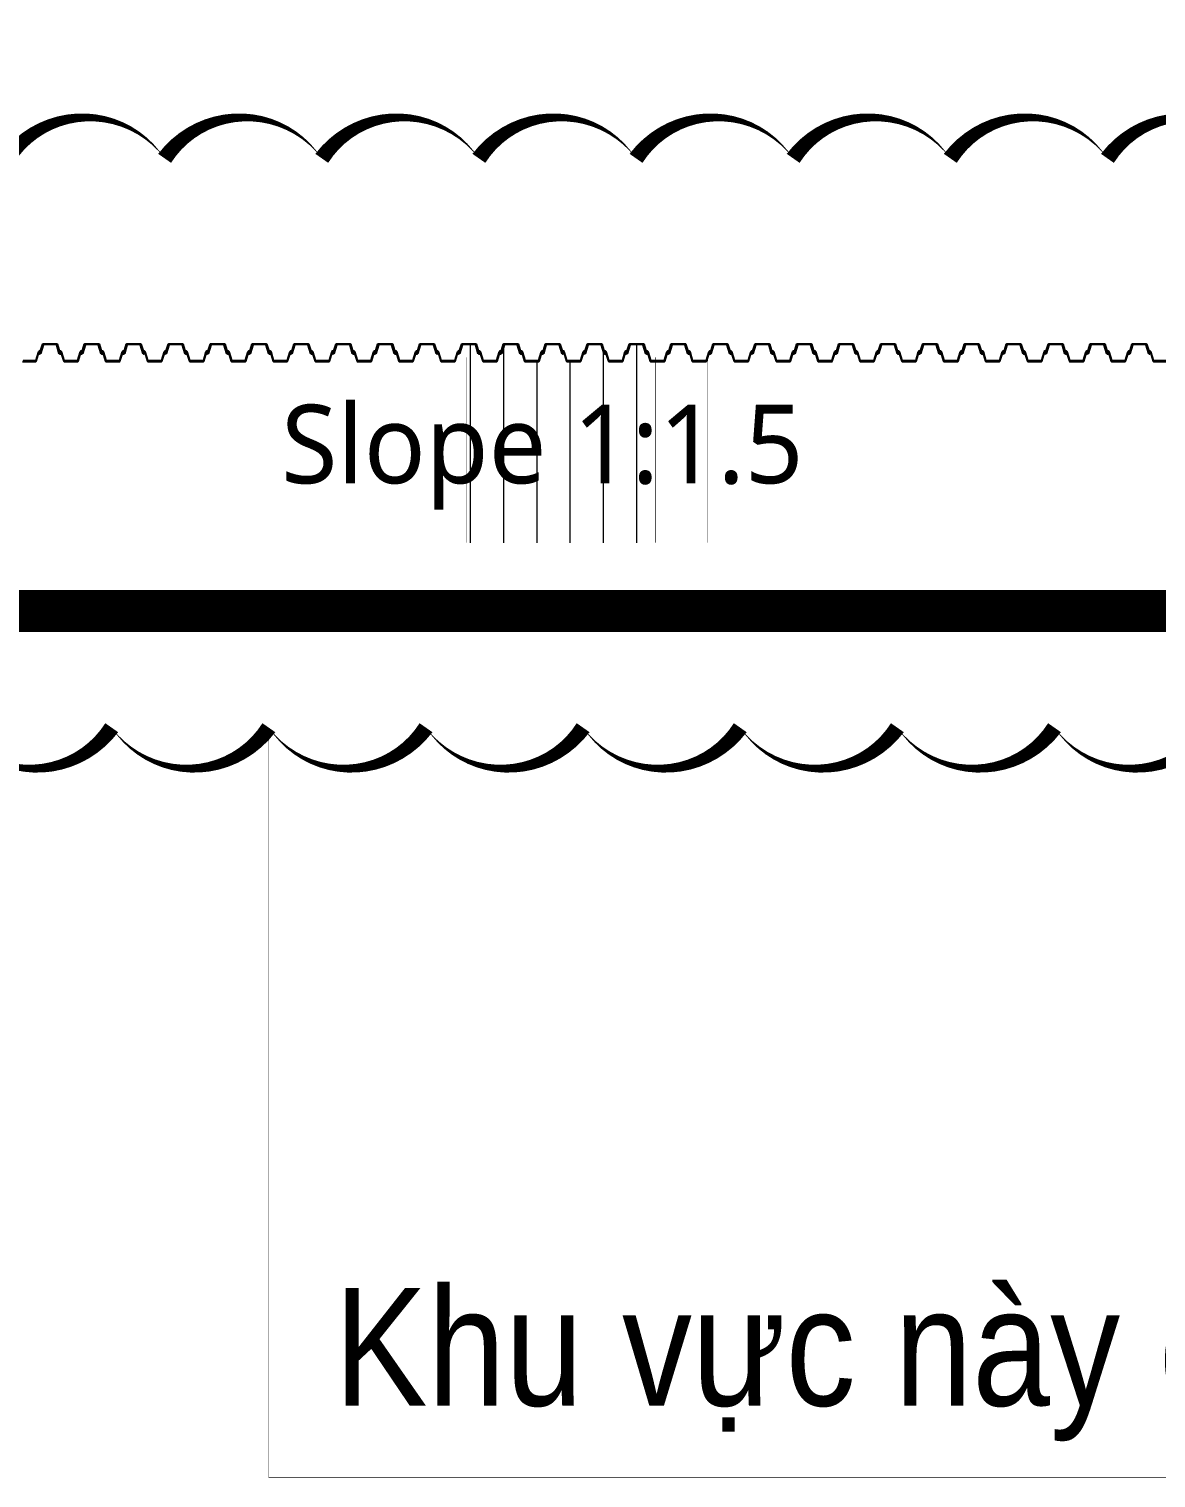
# Model space of a CAD drawing. Header units: millimetres. Extents: x -383953 to 676589, y -101685 to 196247.
# Drawn here: x 142700 to 164218, y -16955 to 10710 of the extents above; entities that cross this region are included whole.
import ezdxf
from ezdxf.enums import TextEntityAlignment as Align

# ---------------------------------------------------------------- set-up
doc = ezdxf.new("R2010")
doc.units = ezdxf.units.MM
doc.layers.add('$0$NDC_S_THIN LINE', color=7, linetype='Continuous', lineweight=20)
doc.layers.add('NDC_S_DIM', color=1, linetype='Continuous', lineweight=15)
doc.layers.add('C-TEXT', color=7, linetype='Continuous')
doc.layers.add('SHEET Pile', color=2, linetype='Continuous')
doc.styles.add('JY-T', font='malgun.ttf')
doc.styles.add('NDC_ARIAL', font='arial.ttf', dxfattribs={"width": 0.85})

msp = doc.modelspace()

# ---------------------------------------------------------------- hatches: boundary and pattern name
at = {"layer": '$0$NDC_S_THIN LINE', "ltscale": 100}
h = msp.add_hatch(dxfattribs=at)
h.set_pattern_fill('ANSI31', color=251, scale=200, angle=45)
h.paths.add_polyline_path([(154659.9, 4360.2), (154577.5, 4360.2, -0.2992329), (154562.6, 4369.9), (154503.8, 4521.2, -0.5059984), (154501, 4517.4), (154486.4, 4517.4, 2.498135), (154498.3, 4534), (154511, 4504.6), (154482, 4504.6), (154429, 4677.6, 0.2992329), (154414.1, 4687.4), (154185.9, 4687.4, 0.3602077), (154170, 4674.2), (154113.1, 4515.1, -0.8596369), (154084.1, 4519.4), (154038.4, 4373.2, -0.3573119), (154022.5, 4360.2), (153777.5, 4360.2, -0.2992329), (153762.6, 4369.9), (153703.8, 4521.2, -0.5059984), (153701, 4517.4), (153686.4, 4517.4, 2.498135), (153698.3, 4534), (153711, 4504.6), (153682, 4504.6), (153629, 4677.6, 0.2992329), (153614.1, 4687.4), (153385.9, 4687.4, 0.3602077), (153370, 4674.2), (153313.1, 4515.1, -0.8596369), (153284.1, 4519.4), (153238.4, 4373.2, -0.3573119), (153222.5, 4360.2), (152977.5, 4360.2, -0.2992329), (152962.6, 4369.9), (152903.8, 4521.2, -0.5059984), (152901, 4517.4), (152886.4, 4517.4, 2.498135), (152898.3, 4534), (152911, 4504.6), (152882, 4504.6), (152829, 4677.6, 0.2992329), (152814.1, 4687.4), (152585.9, 4687.4, 0.3602077), (152570, 4674.2), (152513.1, 4515.1, -0.8596369), (152484.1, 4519.4), (152438.4, 4373.2, -0.3573119), (152422.5, 4360.2), (152177.5, 4360.2, -0.2992329), (152162.6, 4369.9), (152103.8, 4521.2, -0.5059984), (152101, 4517.4), (152086.4, 4517.4, 2.498135), (152098.3, 4534), (152111, 4504.6), (152082, 4504.6), (152029, 4677.6, 0.2992329), (152014.1, 4687.4), (151785.9, 4687.4, 0.3602077), (151770, 4674.2), (151713.1, 4515.1, -0.8596369), (151684.1, 4519.4), (151638.4, 4373.2, -0.3573119), (151622.5, 4360.2), (151377.5, 4360.2, -0.2992329), (151362.6, 4369.9), (151303.8, 4521.2, -0.5059984), (151301, 4517.4), (151286.4, 4517.4, 2.498135), (151298.3, 4534), (151311, 4504.6), (151282, 4504.6), (151229, 4677.6, 0.2992329), (151214.1, 4687.4), (150985.9, 4687.4, 0.3602077), (150970, 4674.2), (150913.1, 4515.1, -0.8596369), (150884.1, 4519.4), (150838.4, 4373.2, -0.3573119), (150822.5, 4360.2), (150750, 4360.2), (150750, 900), (154659.9, 900)])

# ---------------------------------------------------------------- linework, layer by layer
at = {"layer": 'NDC_S_DIM', "color": 0, "ltscale": 100, "const_width": 800}
msp.add_lwpolyline([(153600, -400), (-400, -400), (-400, 44400)], dxfattribs=at)
at = {"layer": 'NDC_S_DIM', "color": 7}
for points in [[(166290, 8240, 0, 300, 0.5205671), (163290, 8240, 0, 300, 0.5205671), (160290, 8240, 0, 300, 0.5205671), (157290, 8240, 0, 300, 0.5205671), (154290, 8240, 0, 300, 0.5205671), (151290, 8240, 0, 300, 0.5205671), (148290, 8240, 0, 300, 0.5205671), (145290, 8240, 0, 300, 0.5205671), (142290, 8240, 0, 300, 0.5205671)], [(141280, -2630, 0, 300, 0.5205671), (144280, -2630, 0, 300, 0.5205671), (147280, -2630, 0, 300, 0.5205671), (150280, -2630, 0, 300, 0.5205671), (153280, -2630, 0, 300, 0.5205671), (156280, -2630, 0, 300, 0.5205671), (159280, -2630, 0, 300, 0.5205671), (162280, -2630, 0, 300, 0.5205671), (165280, -2630, 0, 300, 0.5205671)]]:
    msp.add_lwpolyline(points, format="xyseb", dxfattribs=at)
at = {"layer": 'NDC_S_DIM', "ltscale": 100}
for points, const_width in [([(151059.9, 4441.9), (151059.9, 900)], 10), ([(154659.9, 4441.9), (154659.9, 900)], 10), ([(155659.9, 4441.9), (155659.9, 900)], 10), ([(153600, -400), (199400, -400)], 800)]:
    msp.add_lwpolyline(points, dxfattribs=dict(at, const_width=const_width))
at = {"layer": 'NDC_S_DIM', "color": 7, "const_width": 10}
msp.add_lwpolyline([(147280, -2630), (147280, -16950), (268410, -16950)], dxfattribs=at)
at = {"layer": 'SHEET Pile'}
for points in [[(142577.5, 4360.2), (142822.5, 4360.2, 0.2992329), (142837.4, 4369.9), (142890.9, 4541.1, -0.2992329), (142893.6, 4542.9), (142901, 4542.9, -0.5393699), (142903.7, 4538.8), (142896.3, 4521.5, 0.5393699), (142899, 4517.4), (142906.4, 4517.4, 0.2992329), (142909.1, 4519.2), (142914.8, 4535.2, 0.5351003), (142901, 4555.7), (142893.6, 4555.7, 0.2992329), (142879.2, 4546.2)], [(142879, 4545.9), (142829, 4382.7, -0.2992329), (142814.1, 4372.9), (142585.9, 4372.9, -0.2992329)], [(143279, 4514.4), (143229, 4677.6, 0.2992329), (143214.1, 4687.4), (142985.9, 4687.4, 0.2992329), (142971, 4677.6), (142920.8, 4514.1, -0.2992329), (142906.4, 4504.6), (142899, 4504.6, -0.5351003), (142885.2, 4525.1), (142890.9, 4541.1, -0.2992329), (142893.6, 4542.9), (142901, 4542.9, -0.5393699), (142903.7, 4538.8), (142896.3, 4521.5, 0.5393699), (142899, 4517.4), (142906.4, 4517.4, 0.2992329), (142909.1, 4519.2), (142962.6, 4690.4, -0.2992329), (142977.5, 4700.2), (143222.5, 4700.2, -0.2992329), (143237.4, 4690.4), (143290.9, 4519.2, 0.2992329), (143293.6, 4517.4), (143301, 4517.4, 0.5393699), (143303.7, 4521.5), (143296.3, 4538.8, -0.5393699), (143299, 4542.9), (143306.4, 4542.9, -0.2992329), (143309.1, 4541.1), (143314.8, 4525.1, -0.5351003), (143301, 4504.6), (143293.6, 4504.6, -0.2992329), (143279.2, 4514.1)], [(143679, 4545.9), (143629, 4382.7, -0.2992329), (143614.1, 4372.9), (143385.9, 4372.9, -0.2992329), (143371, 4382.7), (143320.8, 4546.2, 0.2992329), (143306.4, 4555.7), (143299, 4555.7, 0.5351003), (143285.2, 4535.2), (143290.9, 4519.2, 0.2992329), (143293.6, 4517.4), (143301, 4517.4, 0.5393699), (143303.7, 4521.5), (143296.3, 4538.8, -0.5393699), (143299, 4542.9), (143306.4, 4542.9, -0.2992329), (143309.1, 4541.1), (143362.6, 4369.9, 0.2992329), (143377.5, 4360.2), (143622.5, 4360.2, 0.2992329), (143637.4, 4369.9), (143690.9, 4541.1, -0.2992329), (143693.6, 4542.9), (143701, 4542.9, -0.5393699), (143703.7, 4538.8), (143696.3, 4521.5, 0.5393699), (143699, 4517.4), (143706.4, 4517.4, 0.2992329), (143709.1, 4519.2), (143714.8, 4535.2, 0.5351003), (143701, 4555.7), (143693.6, 4555.7, 0.2992329), (143679.2, 4546.2)], [(144079, 4514.4), (144029, 4677.6, 0.2992329), (144014.1, 4687.4), (143785.9, 4687.4, 0.2992329), (143771, 4677.6), (143720.8, 4514.1, -0.2992329), (143706.4, 4504.6), (143699, 4504.6, -0.5351003), (143685.2, 4525.1), (143690.9, 4541.1, -0.2992329), (143693.6, 4542.9), (143701, 4542.9, -0.5393699), (143703.7, 4538.8), (143696.3, 4521.5, 0.5393699), (143699, 4517.4), (143706.4, 4517.4, 0.2992329), (143709.1, 4519.2), (143762.6, 4690.4, -0.2992329), (143777.5, 4700.2), (144022.5, 4700.2, -0.2992329), (144037.4, 4690.4), (144090.9, 4519.2, 0.2992329), (144093.6, 4517.4), (144101, 4517.4, 0.5393699), (144103.7, 4521.5), (144096.3, 4538.8, -0.5393699), (144099, 4542.9), (144106.4, 4542.9, -0.2992329), (144109.1, 4541.1), (144114.8, 4525.1, -0.5351003), (144101, 4504.6), (144093.6, 4504.6, -0.2992329), (144079.2, 4514.1)], [(144479, 4545.9), (144429, 4382.7, -0.2992329), (144414.1, 4372.9), (144185.9, 4372.9, -0.2992329), (144171, 4382.7), (144120.8, 4546.2, 0.2992329), (144106.4, 4555.7), (144099, 4555.7, 0.5351003), (144085.2, 4535.2), (144090.9, 4519.2, 0.2992329), (144093.6, 4517.4), (144101, 4517.4, 0.5393699), (144103.7, 4521.5), (144096.3, 4538.8, -0.5393699), (144099, 4542.9), (144106.4, 4542.9, -0.2992329), (144109.1, 4541.1), (144162.6, 4369.9, 0.2992329), (144177.5, 4360.2), (144422.5, 4360.2, 0.2992329), (144437.4, 4369.9), (144490.9, 4541.1, -0.2992329), (144493.6, 4542.9), (144501, 4542.9, -0.5393699), (144503.7, 4538.8), (144496.3, 4521.5, 0.5393699), (144499, 4517.4), (144506.4, 4517.4, 0.2992329), (144509.1, 4519.2), (144514.8, 4535.2, 0.5351003), (144501, 4555.7), (144493.6, 4555.7, 0.2992329), (144479.2, 4546.2)], [(144879, 4514.4), (144829, 4677.6, 0.2992329), (144814.1, 4687.4), (144585.9, 4687.4, 0.2992329), (144571, 4677.6), (144520.8, 4514.1, -0.2992329), (144506.4, 4504.6), (144499, 4504.6, -0.5351003), (144485.2, 4525.1), (144490.9, 4541.1, -0.2992329), (144493.6, 4542.9), (144501, 4542.9, -0.5393699), (144503.7, 4538.8), (144496.3, 4521.5, 0.5393699), (144499, 4517.4), (144506.4, 4517.4, 0.2992329), (144509.1, 4519.2), (144562.6, 4690.4, -0.2992329), (144577.5, 4700.2), (144822.5, 4700.2, -0.2992329), (144837.4, 4690.4), (144890.9, 4519.2, 0.2992329), (144893.6, 4517.4), (144901, 4517.4, 0.5393699), (144903.7, 4521.5), (144896.3, 4538.8, -0.5393699), (144899, 4542.9), (144906.4, 4542.9, -0.2992329), (144909.1, 4541.1), (144914.8, 4525.1, -0.5351003), (144901, 4504.6), (144893.6, 4504.6, -0.2992329), (144879.2, 4514.1)], [(145279, 4545.9), (145229, 4382.7, -0.2992329), (145214.1, 4372.9), (144985.9, 4372.9, -0.2992329), (144971, 4382.7), (144920.8, 4546.2, 0.2992329), (144906.4, 4555.7), (144899, 4555.7, 0.5351003), (144885.2, 4535.2), (144890.9, 4519.2, 0.2992329), (144893.6, 4517.4), (144901, 4517.4, 0.5393699), (144903.7, 4521.5), (144896.3, 4538.8, -0.5393699), (144899, 4542.9), (144906.4, 4542.9, -0.2992329), (144909.1, 4541.1), (144962.6, 4369.9, 0.2992329), (144977.5, 4360.2), (145222.5, 4360.2, 0.2992329), (145237.4, 4369.9), (145290.9, 4541.1, -0.2992329), (145293.6, 4542.9), (145301, 4542.9, -0.5393699), (145303.7, 4538.8), (145296.3, 4521.5, 0.5393699), (145299, 4517.4), (145306.4, 4517.4, 0.2992329), (145309.1, 4519.2), (145314.8, 4535.2, 0.5351003), (145301, 4555.7), (145293.6, 4555.7, 0.2992329), (145279.2, 4546.2)], [(145679, 4514.4), (145629, 4677.6, 0.2992329), (145614.1, 4687.4), (145385.9, 4687.4, 0.2992329), (145371, 4677.6), (145320.8, 4514.1, -0.2992329), (145306.4, 4504.6), (145299, 4504.6, -0.5351003), (145285.2, 4525.1), (145290.9, 4541.1, -0.2992329), (145293.6, 4542.9), (145301, 4542.9, -0.5393699), (145303.7, 4538.8), (145296.3, 4521.5, 0.5393699), (145299, 4517.4), (145306.4, 4517.4, 0.2992329), (145309.1, 4519.2), (145362.6, 4690.4, -0.2992329), (145377.5, 4700.2), (145622.5, 4700.2, -0.2992329), (145637.4, 4690.4), (145690.9, 4519.2, 0.2992329), (145693.6, 4517.4), (145701, 4517.4, 0.5393699), (145703.7, 4521.5), (145696.3, 4538.8, -0.5393699), (145699, 4542.9), (145706.4, 4542.9, -0.2992329), (145709.1, 4541.1), (145714.8, 4525.1, -0.5351003), (145701, 4504.6), (145693.6, 4504.6, -0.2992329), (145679.2, 4514.1)], [(146079, 4545.9), (146029, 4382.7, -0.2992329), (146014.1, 4372.9), (145785.9, 4372.9, -0.2992329), (145771, 4382.7), (145720.8, 4546.2, 0.2992329), (145706.4, 4555.7), (145699, 4555.7, 0.5351003), (145685.2, 4535.2), (145690.9, 4519.2, 0.2992329), (145693.6, 4517.4), (145701, 4517.4, 0.5393699), (145703.7, 4521.5), (145696.3, 4538.8, -0.5393699), (145699, 4542.9), (145706.4, 4542.9, -0.2992329), (145709.1, 4541.1), (145762.6, 4369.9, 0.2992329), (145777.5, 4360.2), (146022.5, 4360.2, 0.2992329), (146037.4, 4369.9), (146090.9, 4541.1, -0.2992329), (146093.6, 4542.9), (146101, 4542.9, -0.5393699), (146103.7, 4538.8), (146096.3, 4521.5, 0.5393699), (146099, 4517.4), (146106.4, 4517.4, 0.2992329), (146109.1, 4519.2), (146114.8, 4535.2, 0.5351003), (146101, 4555.7), (146093.6, 4555.7, 0.2992329), (146079.2, 4546.2)], [(146479, 4514.4), (146429, 4677.6, 0.2992329), (146414.1, 4687.4), (146185.9, 4687.4, 0.2992329), (146171, 4677.6), (146120.8, 4514.1, -0.2992329), (146106.4, 4504.6), (146099, 4504.6, -0.5351003), (146085.2, 4525.1), (146090.9, 4541.1, -0.2992329), (146093.6, 4542.9), (146101, 4542.9, -0.5393699), (146103.7, 4538.8), (146096.3, 4521.5, 0.5393699), (146099, 4517.4), (146106.4, 4517.4, 0.2992329), (146109.1, 4519.2), (146162.6, 4690.4, -0.2992329), (146177.5, 4700.2), (146422.5, 4700.2, -0.2992329), (146437.4, 4690.4), (146490.9, 4519.2, 0.2992329), (146493.6, 4517.4), (146501, 4517.4, 0.5393699), (146503.7, 4521.5), (146496.3, 4538.8, -0.5393699), (146499, 4542.9), (146506.4, 4542.9, -0.2992329), (146509.1, 4541.1), (146514.8, 4525.1, -0.5351003), (146501, 4504.6), (146493.6, 4504.6, -0.2992329), (146479.2, 4514.1)], [(146879, 4545.9), (146829, 4382.7, -0.2992329), (146814.1, 4372.9), (146585.9, 4372.9, -0.2992329), (146571, 4382.7), (146520.8, 4546.2, 0.2992329), (146506.4, 4555.7), (146499, 4555.7, 0.5351003), (146485.2, 4535.2), (146490.9, 4519.2, 0.2992329), (146493.6, 4517.4), (146501, 4517.4, 0.5393699), (146503.7, 4521.5), (146496.3, 4538.8, -0.5393699), (146499, 4542.9), (146506.4, 4542.9, -0.2992329), (146509.1, 4541.1), (146562.6, 4369.9, 0.2992329), (146577.5, 4360.2), (146822.5, 4360.2, 0.2992329), (146837.4, 4369.9), (146890.9, 4541.1, -0.2992329), (146893.6, 4542.9), (146901, 4542.9, -0.5393699), (146903.7, 4538.8), (146896.3, 4521.5, 0.5393699), (146899, 4517.4), (146906.4, 4517.4, 0.2992329), (146909.1, 4519.2), (146914.8, 4535.2, 0.5351003), (146901, 4555.7), (146893.6, 4555.7, 0.2992329), (146879.2, 4546.2)], [(147279, 4514.4), (147229, 4677.6, 0.2992329), (147214.1, 4687.4), (146985.9, 4687.4, 0.2992329), (146971, 4677.6), (146920.8, 4514.1, -0.2992329), (146906.4, 4504.6), (146899, 4504.6, -0.5351003), (146885.2, 4525.1), (146890.9, 4541.1, -0.2992329), (146893.6, 4542.9), (146901, 4542.9, -0.5393699), (146903.7, 4538.8), (146896.3, 4521.5, 0.5393699), (146899, 4517.4), (146906.4, 4517.4, 0.2992329), (146909.1, 4519.2), (146962.6, 4690.4, -0.2992329), (146977.5, 4700.2), (147222.5, 4700.2, -0.2992329), (147237.4, 4690.4), (147290.9, 4519.2, 0.2992329), (147293.6, 4517.4), (147301, 4517.4, 0.5393699), (147303.7, 4521.5), (147296.3, 4538.8, -0.5393699), (147299, 4542.9), (147306.4, 4542.9, -0.2992329), (147309.1, 4541.1), (147314.8, 4525.1, -0.5351003), (147301, 4504.6), (147293.6, 4504.6, -0.2992329), (147279.2, 4514.1)], [(147679, 4545.9), (147629, 4382.7, -0.2992329), (147614.1, 4372.9), (147385.9, 4372.9, -0.2992329), (147371, 4382.7), (147320.8, 4546.2, 0.2992329), (147306.4, 4555.7), (147299, 4555.7, 0.5351003), (147285.2, 4535.2), (147290.9, 4519.2, 0.2992329), (147293.6, 4517.4), (147301, 4517.4, 0.5393699), (147303.7, 4521.5), (147296.3, 4538.8, -0.5393699), (147299, 4542.9), (147306.4, 4542.9, -0.2992329), (147309.1, 4541.1), (147362.6, 4369.9, 0.2992329), (147377.5, 4360.2), (147622.5, 4360.2, 0.2992329), (147637.4, 4369.9), (147690.9, 4541.1, -0.2992329), (147693.6, 4542.9), (147701, 4542.9, -0.5393699), (147703.7, 4538.8), (147696.3, 4521.5, 0.5393699), (147699, 4517.4), (147706.4, 4517.4, 0.2992329), (147709.1, 4519.2), (147714.8, 4535.2, 0.5351003), (147701, 4555.7), (147693.6, 4555.7, 0.2992329), (147679.2, 4546.2)], [(148079, 4514.4), (148029, 4677.6, 0.2992329), (148014.1, 4687.4), (147785.9, 4687.4, 0.2992329), (147771, 4677.6), (147720.8, 4514.1, -0.2992329), (147706.4, 4504.6), (147699, 4504.6, -0.5351003), (147685.2, 4525.1), (147690.9, 4541.1, -0.2992329), (147693.6, 4542.9), (147701, 4542.9, -0.5393699), (147703.7, 4538.8), (147696.3, 4521.5, 0.5393699), (147699, 4517.4), (147706.4, 4517.4, 0.2992329), (147709.1, 4519.2), (147762.6, 4690.4, -0.2992329), (147777.5, 4700.2), (148022.5, 4700.2, -0.2992329), (148037.4, 4690.4), (148090.9, 4519.2, 0.2992329), (148093.6, 4517.4), (148101, 4517.4, 0.5393699), (148103.7, 4521.5), (148096.3, 4538.8, -0.5393699), (148099, 4542.9), (148106.4, 4542.9, -0.2992329), (148109.1, 4541.1), (148114.8, 4525.1, -0.5351003), (148101, 4504.6), (148093.6, 4504.6, -0.2992329), (148079.2, 4514.1)], [(148479, 4545.9), (148429, 4382.7, -0.2992329), (148414.1, 4372.9), (148185.9, 4372.9, -0.2992329), (148171, 4382.7), (148120.8, 4546.2, 0.2992329), (148106.4, 4555.7), (148099, 4555.7, 0.5351003), (148085.2, 4535.2), (148090.9, 4519.2, 0.2992329), (148093.6, 4517.4), (148101, 4517.4, 0.5393699), (148103.7, 4521.5), (148096.3, 4538.8, -0.5393699), (148099, 4542.9), (148106.4, 4542.9, -0.2992329), (148109.1, 4541.1), (148162.6, 4369.9, 0.2992329), (148177.5, 4360.2), (148422.5, 4360.2, 0.2992329), (148437.4, 4369.9), (148490.9, 4541.1, -0.2992329), (148493.6, 4542.9), (148501, 4542.9, -0.5393699), (148503.7, 4538.8), (148496.3, 4521.5, 0.5393699), (148499, 4517.4), (148506.4, 4517.4, 0.2992329), (148509.1, 4519.2), (148514.8, 4535.2, 0.5351003), (148501, 4555.7), (148493.6, 4555.7, 0.2992329), (148479.2, 4546.2)], [(148879, 4514.4), (148829, 4677.6, 0.2992329), (148814.1, 4687.4), (148585.9, 4687.4, 0.2992329), (148571, 4677.6), (148520.8, 4514.1, -0.2992329), (148506.4, 4504.6), (148499, 4504.6, -0.5351003), (148485.2, 4525.1), (148490.9, 4541.1, -0.2992329), (148493.6, 4542.9), (148501, 4542.9, -0.5393699), (148503.7, 4538.8), (148496.3, 4521.5, 0.5393699), (148499, 4517.4), (148506.4, 4517.4, 0.2992329), (148509.1, 4519.2), (148562.6, 4690.4, -0.2992329), (148577.5, 4700.2), (148822.5, 4700.2, -0.2992329), (148837.4, 4690.4), (148890.9, 4519.2, 0.2992329), (148893.6, 4517.4), (148901, 4517.4, 0.5393699), (148903.7, 4521.5), (148896.3, 4538.8, -0.5393699), (148899, 4542.9), (148906.4, 4542.9, -0.2992329), (148909.1, 4541.1), (148914.8, 4525.1, -0.5351003), (148901, 4504.6), (148893.6, 4504.6, -0.2992329), (148879.2, 4514.1)], [(149279, 4545.9), (149229, 4382.7, -0.2992329), (149214.1, 4372.9), (148985.9, 4372.9, -0.2992329), (148971, 4382.7), (148920.8, 4546.2, 0.2992329), (148906.4, 4555.7), (148899, 4555.7, 0.5351003), (148885.2, 4535.2), (148890.9, 4519.2, 0.2992329), (148893.6, 4517.4), (148901, 4517.4, 0.5393699), (148903.7, 4521.5), (148896.3, 4538.8, -0.5393699), (148899, 4542.9), (148906.4, 4542.9, -0.2992329), (148909.1, 4541.1), (148962.6, 4369.9, 0.2992329), (148977.5, 4360.2), (149222.5, 4360.2, 0.2992329), (149237.4, 4369.9), (149290.9, 4541.1, -0.2992329), (149293.6, 4542.9), (149301, 4542.9, -0.5393699), (149303.7, 4538.8), (149296.3, 4521.5, 0.5393699), (149299, 4517.4), (149306.4, 4517.4, 0.2992329), (149309.1, 4519.2), (149314.8, 4535.2, 0.5351003), (149301, 4555.7), (149293.6, 4555.7, 0.2992329), (149279.2, 4546.2)], [(149679, 4514.4), (149629, 4677.6, 0.2992329), (149614.1, 4687.4), (149385.9, 4687.4, 0.2992329), (149371, 4677.6), (149320.8, 4514.1, -0.2992329), (149306.4, 4504.6), (149299, 4504.6, -0.5351003), (149285.2, 4525.1), (149290.9, 4541.1, -0.2992329), (149293.6, 4542.9), (149301, 4542.9, -0.5393699), (149303.7, 4538.8), (149296.3, 4521.5, 0.5393699), (149299, 4517.4), (149306.4, 4517.4, 0.2992329), (149309.1, 4519.2), (149362.6, 4690.4, -0.2992329), (149377.5, 4700.2), (149622.5, 4700.2, -0.2992329), (149637.4, 4690.4), (149690.9, 4519.2, 0.2992329), (149693.6, 4517.4), (149701, 4517.4, 0.5393699), (149703.7, 4521.5), (149696.3, 4538.8, -0.5393699), (149699, 4542.9), (149706.4, 4542.9, -0.2992329), (149709.1, 4541.1), (149714.8, 4525.1, -0.5351003), (149701, 4504.6), (149693.6, 4504.6, -0.2992329), (149679.2, 4514.1)], [(150079, 4545.9), (150029, 4382.7, -0.2992329), (150014.1, 4372.9), (149785.9, 4372.9, -0.2992329), (149771, 4382.7), (149720.8, 4546.2, 0.2992329), (149706.4, 4555.7), (149699, 4555.7, 0.5351003), (149685.2, 4535.2), (149690.9, 4519.2, 0.2992329), (149693.6, 4517.4), (149701, 4517.4, 0.5393699), (149703.7, 4521.5), (149696.3, 4538.8, -0.5393699), (149699, 4542.9), (149706.4, 4542.9, -0.2992329), (149709.1, 4541.1), (149762.6, 4369.9, 0.2992329), (149777.5, 4360.2), (150022.5, 4360.2, 0.2992329), (150037.4, 4369.9), (150090.9, 4541.1, -0.2992329), (150093.6, 4542.9), (150101, 4542.9, -0.5393699), (150103.7, 4538.8), (150096.3, 4521.5, 0.5393699), (150099, 4517.4), (150106.4, 4517.4, 0.2992329), (150109.1, 4519.2), (150114.8, 4535.2, 0.5351003), (150101, 4555.7), (150093.6, 4555.7, 0.2992329), (150079.2, 4546.2)], [(150479, 4514.4), (150429, 4677.6, 0.2992329), (150414.1, 4687.4), (150185.9, 4687.4, 0.2992329), (150171, 4677.6), (150120.8, 4514.1, -0.2992329), (150106.4, 4504.6), (150099, 4504.6, -0.5351003), (150085.2, 4525.1), (150090.9, 4541.1, -0.2992329), (150093.6, 4542.9), (150101, 4542.9, -0.5393699), (150103.7, 4538.8), (150096.3, 4521.5, 0.5393699), (150099, 4517.4), (150106.4, 4517.4, 0.2992329), (150109.1, 4519.2), (150162.6, 4690.4, -0.2992329), (150177.5, 4700.2), (150422.5, 4700.2, -0.2992329), (150437.4, 4690.4), (150490.9, 4519.2, 0.2992329), (150493.6, 4517.4), (150501, 4517.4, 0.5393699), (150503.7, 4521.5), (150496.3, 4538.8, -0.5393699), (150499, 4542.9), (150506.4, 4542.9, -0.2992329), (150509.1, 4541.1), (150514.8, 4525.1, -0.5351003), (150501, 4504.6), (150493.6, 4504.6, -0.2992329), (150479.2, 4514.1)], [(150879, 4545.9), (150829, 4382.7, -0.2992329), (150814.1, 4372.9), (150585.9, 4372.9, -0.2992329), (150571, 4382.7), (150520.8, 4546.2, 0.2992329), (150506.4, 4555.7), (150499, 4555.7, 0.5351003), (150485.2, 4535.2), (150490.9, 4519.2, 0.2992329), (150493.6, 4517.4), (150501, 4517.4, 0.5393699), (150503.7, 4521.5), (150496.3, 4538.8, -0.5393699), (150499, 4542.9), (150506.4, 4542.9, -0.2992329), (150509.1, 4541.1), (150562.6, 4369.9, 0.2992329), (150577.5, 4360.2), (150822.5, 4360.2, 0.2992329), (150837.4, 4369.9), (150890.9, 4541.1, -0.2992329), (150893.6, 4542.9), (150901, 4542.9, -0.5393699), (150903.7, 4538.8), (150896.3, 4521.5, 0.5393699), (150899, 4517.4), (150906.4, 4517.4, 0.2992329), (150909.1, 4519.2), (150914.8, 4535.2, 0.5351003), (150901, 4555.7), (150893.6, 4555.7, 0.2992329), (150879.2, 4546.2)], [(151279, 4514.4), (151229, 4677.6, 0.2992329), (151214.1, 4687.4), (150985.9, 4687.4, 0.2992329), (150971, 4677.6), (150920.8, 4514.1, -0.2992329), (150906.4, 4504.6), (150899, 4504.6, -0.5351003), (150885.2, 4525.1), (150890.9, 4541.1, -0.2992329), (150893.6, 4542.9), (150901, 4542.9, -0.5393699), (150903.7, 4538.8), (150896.3, 4521.5, 0.5393699), (150899, 4517.4), (150906.4, 4517.4, 0.2992329), (150909.1, 4519.2), (150962.6, 4690.4, -0.2992329), (150977.5, 4700.2), (151222.5, 4700.2, -0.2992329), (151237.4, 4690.4), (151290.9, 4519.2, 0.2992329), (151293.6, 4517.4), (151301, 4517.4, 0.5393699), (151303.7, 4521.5), (151296.3, 4538.8, -0.5393699), (151299, 4542.9), (151306.4, 4542.9, -0.2992329), (151309.1, 4541.1), (151314.8, 4525.1, -0.5351003), (151301, 4504.6), (151293.6, 4504.6, -0.2992329), (151279.2, 4514.1)], [(151679, 4545.9), (151629, 4382.7, -0.2992329), (151614.1, 4372.9), (151385.9, 4372.9, -0.2992329), (151371, 4382.7), (151320.8, 4546.2, 0.2992329), (151306.4, 4555.7), (151299, 4555.7, 0.5351003), (151285.2, 4535.2), (151290.9, 4519.2, 0.2992329), (151293.6, 4517.4), (151301, 4517.4, 0.5393699), (151303.7, 4521.5), (151296.3, 4538.8, -0.5393699), (151299, 4542.9), (151306.4, 4542.9, -0.2992329), (151309.1, 4541.1), (151362.6, 4369.9, 0.2992329), (151377.5, 4360.2), (151622.5, 4360.2, 0.2992329), (151637.4, 4369.9), (151690.9, 4541.1, -0.2992329), (151693.6, 4542.9), (151701, 4542.9, -0.5393699), (151703.7, 4538.8), (151696.3, 4521.5, 0.5393699), (151699, 4517.4), (151706.4, 4517.4, 0.2992329), (151709.1, 4519.2), (151714.8, 4535.2, 0.5351003), (151701, 4555.7), (151693.6, 4555.7, 0.2992329), (151679.2, 4546.2)], [(152079, 4514.4), (152029, 4677.6, 0.2992329), (152014.1, 4687.4), (151785.9, 4687.4, 0.2992329), (151771, 4677.6), (151720.8, 4514.1, -0.2992329), (151706.4, 4504.6), (151699, 4504.6, -0.5351003), (151685.2, 4525.1), (151690.9, 4541.1, -0.2992329), (151693.6, 4542.9), (151701, 4542.9, -0.5393699), (151703.7, 4538.8), (151696.3, 4521.5, 0.5393699), (151699, 4517.4), (151706.4, 4517.4, 0.2992329), (151709.1, 4519.2), (151762.6, 4690.4, -0.2992329), (151777.5, 4700.2), (152022.5, 4700.2, -0.2992329), (152037.4, 4690.4), (152090.9, 4519.2, 0.2992329), (152093.6, 4517.4), (152101, 4517.4, 0.5393699), (152103.7, 4521.5), (152096.3, 4538.8, -0.5393699), (152099, 4542.9), (152106.4, 4542.9, -0.2992329), (152109.1, 4541.1), (152114.8, 4525.1, -0.5351003), (152101, 4504.6), (152093.6, 4504.6, -0.2992329), (152079.2, 4514.1)], [(152479, 4545.9), (152429, 4382.7, -0.2992329), (152414.1, 4372.9), (152185.9, 4372.9, -0.2992329), (152171, 4382.7), (152120.8, 4546.2, 0.2992329), (152106.4, 4555.7), (152099, 4555.7, 0.5351003), (152085.2, 4535.2), (152090.9, 4519.2, 0.2992329), (152093.6, 4517.4), (152101, 4517.4, 0.5393699), (152103.7, 4521.5), (152096.3, 4538.8, -0.5393699), (152099, 4542.9), (152106.4, 4542.9, -0.2992329), (152109.1, 4541.1), (152162.6, 4369.9, 0.2992329), (152177.5, 4360.2), (152422.5, 4360.2, 0.2992329), (152437.4, 4369.9), (152490.9, 4541.1, -0.2992329), (152493.6, 4542.9), (152501, 4542.9, -0.5393699), (152503.7, 4538.8), (152496.3, 4521.5, 0.5393699), (152499, 4517.4), (152506.4, 4517.4, 0.2992329), (152509.1, 4519.2), (152514.8, 4535.2, 0.5351003), (152501, 4555.7), (152493.6, 4555.7, 0.2992329), (152479.2, 4546.2)], [(152879, 4514.4), (152829, 4677.6, 0.2992329), (152814.1, 4687.4), (152585.9, 4687.4, 0.2992329), (152571, 4677.6), (152520.8, 4514.1, -0.2992329), (152506.4, 4504.6), (152499, 4504.6, -0.5351003), (152485.2, 4525.1), (152490.9, 4541.1, -0.2992329), (152493.6, 4542.9), (152501, 4542.9, -0.5393699), (152503.7, 4538.8), (152496.3, 4521.5, 0.5393699), (152499, 4517.4), (152506.4, 4517.4, 0.2992329), (152509.1, 4519.2), (152562.6, 4690.4, -0.2992329), (152577.5, 4700.2), (152822.5, 4700.2, -0.2992329), (152837.4, 4690.4), (152890.9, 4519.2, 0.2992329), (152893.6, 4517.4), (152901, 4517.4, 0.5393699), (152903.7, 4521.5), (152896.3, 4538.8, -0.5393699), (152899, 4542.9), (152906.4, 4542.9, -0.2992329), (152909.1, 4541.1), (152914.8, 4525.1, -0.5351003), (152901, 4504.6), (152893.6, 4504.6, -0.2992329), (152879.2, 4514.1)], [(153279, 4545.9), (153229, 4382.7, -0.2992329), (153214.1, 4372.9), (152985.9, 4372.9, -0.2992329), (152971, 4382.7), (152920.8, 4546.2, 0.2992329), (152906.4, 4555.7), (152899, 4555.7, 0.5351003), (152885.2, 4535.2), (152890.9, 4519.2, 0.2992329), (152893.6, 4517.4), (152901, 4517.4, 0.5393699), (152903.7, 4521.5), (152896.3, 4538.8, -0.5393699), (152899, 4542.9), (152906.4, 4542.9, -0.2992329), (152909.1, 4541.1), (152962.6, 4369.9, 0.2992329), (152977.5, 4360.2), (153222.5, 4360.2, 0.2992329), (153237.4, 4369.9), (153290.9, 4541.1, -0.2992329), (153293.6, 4542.9), (153301, 4542.9, -0.5393699), (153303.7, 4538.8), (153296.3, 4521.5, 0.5393699), (153299, 4517.4), (153306.4, 4517.4, 0.2992329), (153309.1, 4519.2), (153314.8, 4535.2, 0.5351003), (153301, 4555.7), (153293.6, 4555.7, 0.2992329), (153279.2, 4546.2)], [(153679, 4514.4), (153629, 4677.6, 0.2992329), (153614.1, 4687.4), (153385.9, 4687.4, 0.2992329), (153371, 4677.6), (153320.8, 4514.1, -0.2992329), (153306.4, 4504.6), (153299, 4504.6, -0.5351003), (153285.2, 4525.1), (153290.9, 4541.1, -0.2992329), (153293.6, 4542.9), (153301, 4542.9, -0.5393699), (153303.7, 4538.8), (153296.3, 4521.5, 0.5393699), (153299, 4517.4), (153306.4, 4517.4, 0.2992329), (153309.1, 4519.2), (153362.6, 4690.4, -0.2992329), (153377.5, 4700.2), (153622.5, 4700.2, -0.2992329), (153637.4, 4690.4), (153690.9, 4519.2, 0.2992329), (153693.6, 4517.4), (153701, 4517.4, 0.5393699), (153703.7, 4521.5), (153696.3, 4538.8, -0.5393699), (153699, 4542.9), (153706.4, 4542.9, -0.2992329), (153709.1, 4541.1), (153714.8, 4525.1, -0.5351003), (153701, 4504.6), (153693.6, 4504.6, -0.2992329), (153679.2, 4514.1)], [(154079, 4545.9), (154029, 4382.7, -0.2992329), (154014.1, 4372.9), (153785.9, 4372.9, -0.2992329), (153771, 4382.7), (153720.8, 4546.2, 0.2992329), (153706.4, 4555.7), (153699, 4555.7, 0.5351003), (153685.2, 4535.2), (153690.9, 4519.2, 0.2992329), (153693.6, 4517.4), (153701, 4517.4, 0.5393699), (153703.7, 4521.5), (153696.3, 4538.8, -0.5393699), (153699, 4542.9), (153706.4, 4542.9, -0.2992329), (153709.1, 4541.1), (153762.6, 4369.9, 0.2992329), (153777.5, 4360.2), (154022.5, 4360.2, 0.2992329), (154037.4, 4369.9), (154090.9, 4541.1, -0.2992329), (154093.6, 4542.9), (154101, 4542.9, -0.5393699), (154103.7, 4538.8), (154096.3, 4521.5, 0.5393699), (154099, 4517.4), (154106.4, 4517.4, 0.2992329), (154109.1, 4519.2), (154114.8, 4535.2, 0.5351003), (154101, 4555.7), (154093.6, 4555.7, 0.2992329), (154079.2, 4546.2)], [(154479, 4514.4), (154429, 4677.6, 0.2992329), (154414.1, 4687.4), (154185.9, 4687.4, 0.2992329), (154171, 4677.6), (154120.8, 4514.1, -0.2992329), (154106.4, 4504.6), (154099, 4504.6, -0.5351003), (154085.2, 4525.1), (154090.9, 4541.1, -0.2992329), (154093.6, 4542.9), (154101, 4542.9, -0.5393699), (154103.7, 4538.8), (154096.3, 4521.5, 0.5393699), (154099, 4517.4), (154106.4, 4517.4, 0.2992329), (154109.1, 4519.2), (154162.6, 4690.4, -0.2992329), (154177.5, 4700.2), (154422.5, 4700.2, -0.2992329), (154437.4, 4690.4), (154490.9, 4519.2, 0.2992329), (154493.6, 4517.4), (154501, 4517.4, 0.5393699), (154503.7, 4521.5), (154496.3, 4538.8, -0.5393699), (154499, 4542.9), (154506.4, 4542.9, -0.2992329), (154509.1, 4541.1), (154514.8, 4525.1, -0.5351003), (154501, 4504.6), (154493.6, 4504.6, -0.2992329), (154479.2, 4514.1)], [(154879, 4545.9), (154829, 4382.7, -0.2992329), (154814.1, 4372.9), (154585.9, 4372.9, -0.2992329), (154571, 4382.7), (154520.8, 4546.2, 0.2992329), (154506.4, 4555.7), (154499, 4555.7, 0.5351003), (154485.2, 4535.2), (154490.9, 4519.2, 0.2992329), (154493.6, 4517.4), (154501, 4517.4, 0.5393699), (154503.7, 4521.5), (154496.3, 4538.8, -0.5393699), (154499, 4542.9), (154506.4, 4542.9, -0.2992329), (154509.1, 4541.1), (154562.6, 4369.9, 0.2992329), (154577.5, 4360.2), (154822.5, 4360.2, 0.2992329), (154837.4, 4369.9), (154890.9, 4541.1, -0.2992329), (154893.6, 4542.9), (154901, 4542.9, -0.5393699), (154903.7, 4538.8), (154896.3, 4521.5, 0.5393699), (154899, 4517.4), (154906.4, 4517.4, 0.2992329), (154909.1, 4519.2), (154914.8, 4535.2, 0.5351003), (154901, 4555.7), (154893.6, 4555.7, 0.2992329), (154879.2, 4546.2)], [(155279, 4514.4), (155229, 4677.6, 0.2992329), (155214.1, 4687.4), (154985.9, 4687.4, 0.2992329), (154971, 4677.6), (154920.8, 4514.1, -0.2992329), (154906.4, 4504.6), (154899, 4504.6, -0.5351003), (154885.2, 4525.1), (154890.9, 4541.1, -0.2992329), (154893.6, 4542.9), (154901, 4542.9, -0.5393699), (154903.7, 4538.8), (154896.3, 4521.5, 0.5393699), (154899, 4517.4), (154906.4, 4517.4, 0.2992329), (154909.1, 4519.2), (154962.6, 4690.4, -0.2992329), (154977.5, 4700.2), (155222.5, 4700.2, -0.2992329), (155237.4, 4690.4), (155290.9, 4519.2, 0.2992329), (155293.6, 4517.4), (155301, 4517.4, 0.5393699), (155303.7, 4521.5), (155296.3, 4538.8, -0.5393699), (155299, 4542.9), (155306.4, 4542.9, -0.2992329), (155309.1, 4541.1), (155314.8, 4525.1, -0.5351003), (155301, 4504.6), (155293.6, 4504.6, -0.2992329), (155279.2, 4514.1)], [(155679, 4545.9), (155629, 4382.7, -0.2992329), (155614.1, 4372.9), (155385.9, 4372.9, -0.2992329), (155371, 4382.7), (155320.8, 4546.2, 0.2992329), (155306.4, 4555.7), (155299, 4555.7, 0.5351003), (155285.2, 4535.2), (155290.9, 4519.2, 0.2992329), (155293.6, 4517.4), (155301, 4517.4, 0.5393699), (155303.7, 4521.5), (155296.3, 4538.8, -0.5393699), (155299, 4542.9), (155306.4, 4542.9, -0.2992329), (155309.1, 4541.1), (155362.6, 4369.9, 0.2992329), (155377.5, 4360.2), (155622.5, 4360.2, 0.2992329), (155637.4, 4369.9), (155690.9, 4541.1, -0.2992329), (155693.6, 4542.9), (155701, 4542.9, -0.5393699), (155703.7, 4538.8), (155696.3, 4521.5, 0.5393699), (155699, 4517.4), (155706.4, 4517.4, 0.2992329), (155709.1, 4519.2), (155714.8, 4535.2, 0.5351003), (155701, 4555.7), (155693.6, 4555.7, 0.2992329), (155679.2, 4546.2)], [(156079, 4514.4), (156029, 4677.6, 0.2992329), (156014.1, 4687.4), (155785.9, 4687.4, 0.2992329), (155771, 4677.6), (155720.8, 4514.1, -0.2992329), (155706.4, 4504.6), (155699, 4504.6, -0.5351003), (155685.2, 4525.1), (155690.9, 4541.1, -0.2992329), (155693.6, 4542.9), (155701, 4542.9, -0.5393699), (155703.7, 4538.8), (155696.3, 4521.5, 0.5393699), (155699, 4517.4), (155706.4, 4517.4, 0.2992329), (155709.1, 4519.2), (155762.6, 4690.4, -0.2992329), (155777.5, 4700.2), (156022.5, 4700.2, -0.2992329), (156037.4, 4690.4), (156090.9, 4519.2, 0.2992329), (156093.6, 4517.4), (156101, 4517.4, 0.5393699), (156103.7, 4521.5), (156096.3, 4538.8, -0.5393699), (156099, 4542.9), (156106.4, 4542.9, -0.2992329), (156109.1, 4541.1), (156114.8, 4525.1, -0.5351003), (156101, 4504.6), (156093.6, 4504.6, -0.2992329), (156079.2, 4514.1)], [(156479, 4545.9), (156429, 4382.7, -0.2992329), (156414.1, 4372.9), (156185.9, 4372.9, -0.2992329), (156171, 4382.7), (156120.8, 4546.2, 0.2992329), (156106.4, 4555.7), (156099, 4555.7, 0.5351003), (156085.2, 4535.2), (156090.9, 4519.2, 0.2992329), (156093.6, 4517.4), (156101, 4517.4, 0.5393699), (156103.7, 4521.5), (156096.3, 4538.8, -0.5393699), (156099, 4542.9), (156106.4, 4542.9, -0.2992329), (156109.1, 4541.1), (156162.6, 4369.9, 0.2992329), (156177.5, 4360.2), (156422.5, 4360.2, 0.2992329), (156437.4, 4369.9), (156490.9, 4541.1, -0.2992329), (156493.6, 4542.9), (156501, 4542.9, -0.5393699), (156503.7, 4538.8), (156496.3, 4521.5, 0.5393699), (156499, 4517.4), (156506.4, 4517.4, 0.2992329), (156509.1, 4519.2), (156514.8, 4535.2, 0.5351003), (156501, 4555.7), (156493.6, 4555.7, 0.2992329), (156479.2, 4546.2)], [(156879, 4514.4), (156829, 4677.6, 0.2992329), (156814.1, 4687.4), (156585.9, 4687.4, 0.2992329), (156571, 4677.6), (156520.8, 4514.1, -0.2992329), (156506.4, 4504.6), (156499, 4504.6, -0.5351003), (156485.2, 4525.1), (156490.9, 4541.1, -0.2992329), (156493.6, 4542.9), (156501, 4542.9, -0.5393699), (156503.7, 4538.8), (156496.3, 4521.5, 0.5393699), (156499, 4517.4), (156506.4, 4517.4, 0.2992329), (156509.1, 4519.2), (156562.6, 4690.4, -0.2992329), (156577.5, 4700.2), (156822.5, 4700.2, -0.2992329), (156837.4, 4690.4), (156890.9, 4519.2, 0.2992329), (156893.6, 4517.4), (156901, 4517.4, 0.5393699), (156903.7, 4521.5), (156896.3, 4538.8, -0.5393699), (156899, 4542.9), (156906.4, 4542.9, -0.2992329), (156909.1, 4541.1), (156914.8, 4525.1, -0.5351003), (156901, 4504.6), (156893.6, 4504.6, -0.2992329), (156879.2, 4514.1)], [(157279, 4545.9), (157229, 4382.7, -0.2992329), (157214.1, 4372.9), (156985.9, 4372.9, -0.2992329), (156971, 4382.7), (156920.8, 4546.2, 0.2992329), (156906.4, 4555.7), (156899, 4555.7, 0.5351003), (156885.2, 4535.2), (156890.9, 4519.2, 0.2992329), (156893.6, 4517.4), (156901, 4517.4, 0.5393699), (156903.7, 4521.5), (156896.3, 4538.8, -0.5393699), (156899, 4542.9), (156906.4, 4542.9, -0.2992329), (156909.1, 4541.1), (156962.6, 4369.9, 0.2992329), (156977.5, 4360.2), (157222.5, 4360.2, 0.2992329), (157237.4, 4369.9), (157290.9, 4541.1, -0.2992329), (157293.6, 4542.9), (157301, 4542.9, -0.5393699), (157303.7, 4538.8), (157296.3, 4521.5, 0.5393699), (157299, 4517.4), (157306.4, 4517.4, 0.2992329), (157309.1, 4519.2), (157314.8, 4535.2, 0.5351003), (157301, 4555.7), (157293.6, 4555.7, 0.2992329), (157279.2, 4546.2)], [(157679, 4514.4), (157629, 4677.6, 0.2992329), (157614.1, 4687.4), (157385.9, 4687.4, 0.2992329), (157371, 4677.6), (157320.8, 4514.1, -0.2992329), (157306.4, 4504.6), (157299, 4504.6, -0.5351003), (157285.2, 4525.1), (157290.9, 4541.1, -0.2992329), (157293.6, 4542.9), (157301, 4542.9, -0.5393699), (157303.7, 4538.8), (157296.3, 4521.5, 0.5393699), (157299, 4517.4), (157306.4, 4517.4, 0.2992329), (157309.1, 4519.2), (157362.6, 4690.4, -0.2992329), (157377.5, 4700.2), (157622.5, 4700.2, -0.2992329), (157637.4, 4690.4), (157690.9, 4519.2, 0.2992329), (157693.6, 4517.4), (157701, 4517.4, 0.5393699), (157703.7, 4521.5), (157696.3, 4538.8, -0.5393699), (157699, 4542.9), (157706.4, 4542.9, -0.2992329), (157709.1, 4541.1), (157714.8, 4525.1, -0.5351003), (157701, 4504.6), (157693.6, 4504.6, -0.2992329), (157679.2, 4514.1)], [(158079, 4545.9), (158029, 4382.7, -0.2992329), (158014.1, 4372.9), (157785.9, 4372.9, -0.2992329), (157771, 4382.7), (157720.8, 4546.2, 0.2992329), (157706.4, 4555.7), (157699, 4555.7, 0.5351003), (157685.2, 4535.2), (157690.9, 4519.2, 0.2992329), (157693.6, 4517.4), (157701, 4517.4, 0.5393699), (157703.7, 4521.5), (157696.3, 4538.8, -0.5393699), (157699, 4542.9), (157706.4, 4542.9, -0.2992329), (157709.1, 4541.1), (157762.6, 4369.9, 0.2992329), (157777.5, 4360.2), (158022.5, 4360.2, 0.2992329), (158037.4, 4369.9), (158090.9, 4541.1, -0.2992329), (158093.6, 4542.9), (158101, 4542.9, -0.5393699), (158103.7, 4538.8), (158096.3, 4521.5, 0.5393699), (158099, 4517.4), (158106.4, 4517.4, 0.2992329), (158109.1, 4519.2), (158114.8, 4535.2, 0.5351003), (158101, 4555.7), (158093.6, 4555.7, 0.2992329), (158079.2, 4546.2)], [(158479, 4514.4), (158429, 4677.6, 0.2992329), (158414.1, 4687.4), (158185.9, 4687.4, 0.2992329), (158171, 4677.6), (158120.8, 4514.1, -0.2992329), (158106.4, 4504.6), (158099, 4504.6, -0.5351003), (158085.2, 4525.1), (158090.9, 4541.1, -0.2992329), (158093.6, 4542.9), (158101, 4542.9, -0.5393699), (158103.7, 4538.8), (158096.3, 4521.5, 0.5393699), (158099, 4517.4), (158106.4, 4517.4, 0.2992329), (158109.1, 4519.2), (158162.6, 4690.4, -0.2992329), (158177.5, 4700.2), (158422.5, 4700.2, -0.2992329), (158437.4, 4690.4), (158490.9, 4519.2, 0.2992329), (158493.6, 4517.4), (158501, 4517.4, 0.5393699), (158503.7, 4521.5), (158496.3, 4538.8, -0.5393699), (158499, 4542.9), (158506.4, 4542.9, -0.2992329), (158509.1, 4541.1), (158514.8, 4525.1, -0.5351003), (158501, 4504.6), (158493.6, 4504.6, -0.2992329), (158479.2, 4514.1)], [(158879, 4545.9), (158829, 4382.7, -0.2992329), (158814.1, 4372.9), (158585.9, 4372.9, -0.2992329), (158571, 4382.7), (158520.8, 4546.2, 0.2992329), (158506.4, 4555.7), (158499, 4555.7, 0.5351003), (158485.2, 4535.2), (158490.9, 4519.2, 0.2992329), (158493.6, 4517.4), (158501, 4517.4, 0.5393699), (158503.7, 4521.5), (158496.3, 4538.8, -0.5393699), (158499, 4542.9), (158506.4, 4542.9, -0.2992329), (158509.1, 4541.1), (158562.6, 4369.9, 0.2992329), (158577.5, 4360.2), (158822.5, 4360.2, 0.2992329), (158837.4, 4369.9), (158890.9, 4541.1, -0.2992329), (158893.6, 4542.9), (158901, 4542.9, -0.5393699), (158903.7, 4538.8), (158896.3, 4521.5, 0.5393699), (158899, 4517.4), (158906.4, 4517.4, 0.2992329), (158909.1, 4519.2), (158914.8, 4535.2, 0.5351003), (158901, 4555.7), (158893.6, 4555.7, 0.2992329), (158879.2, 4546.2)], [(159279, 4514.4), (159229, 4677.6, 0.2992329), (159214.1, 4687.4), (158985.9, 4687.4, 0.2992329), (158971, 4677.6), (158920.8, 4514.1, -0.2992329), (158906.4, 4504.6), (158899, 4504.6, -0.5351003), (158885.2, 4525.1), (158890.9, 4541.1, -0.2992329), (158893.6, 4542.9), (158901, 4542.9, -0.5393699), (158903.7, 4538.8), (158896.3, 4521.5, 0.5393699), (158899, 4517.4), (158906.4, 4517.4, 0.2992329), (158909.1, 4519.2), (158962.6, 4690.4, -0.2992329), (158977.5, 4700.2), (159222.5, 4700.2, -0.2992329), (159237.4, 4690.4), (159290.9, 4519.2, 0.2992329), (159293.6, 4517.4), (159301, 4517.4, 0.5393699), (159303.7, 4521.5), (159296.3, 4538.8, -0.5393699), (159299, 4542.9), (159306.4, 4542.9, -0.2992329), (159309.1, 4541.1), (159314.8, 4525.1, -0.5351003), (159301, 4504.6), (159293.6, 4504.6, -0.2992329), (159279.2, 4514.1)], [(159679, 4545.9), (159629, 4382.7, -0.2992329), (159614.1, 4372.9), (159385.9, 4372.9, -0.2992329), (159371, 4382.7), (159320.8, 4546.2, 0.2992329), (159306.4, 4555.7), (159299, 4555.7, 0.5351003), (159285.2, 4535.2), (159290.9, 4519.2, 0.2992329), (159293.6, 4517.4), (159301, 4517.4, 0.5393699), (159303.7, 4521.5), (159296.3, 4538.8, -0.5393699), (159299, 4542.9), (159306.4, 4542.9, -0.2992329), (159309.1, 4541.1), (159362.6, 4369.9, 0.2992329), (159377.5, 4360.2), (159622.5, 4360.2, 0.2992329), (159637.4, 4369.9), (159690.9, 4541.1, -0.2992329), (159693.6, 4542.9), (159701, 4542.9, -0.5393699), (159703.7, 4538.8), (159696.3, 4521.5, 0.5393699), (159699, 4517.4), (159706.4, 4517.4, 0.2992329), (159709.1, 4519.2), (159714.8, 4535.2, 0.5351003), (159701, 4555.7), (159693.6, 4555.7, 0.2992329), (159679.2, 4546.2)], [(160079, 4514.4), (160029, 4677.6, 0.2992329), (160014.1, 4687.4), (159785.9, 4687.4, 0.2992329), (159771, 4677.6), (159720.8, 4514.1, -0.2992329), (159706.4, 4504.6), (159699, 4504.6, -0.5351003), (159685.2, 4525.1), (159690.9, 4541.1, -0.2992329), (159693.6, 4542.9), (159701, 4542.9, -0.5393699), (159703.7, 4538.8), (159696.3, 4521.5, 0.5393699), (159699, 4517.4), (159706.4, 4517.4, 0.2992329), (159709.1, 4519.2), (159762.6, 4690.4, -0.2992329), (159777.5, 4700.2), (160022.5, 4700.2, -0.2992329), (160037.4, 4690.4), (160090.9, 4519.2, 0.2992329), (160093.6, 4517.4), (160101, 4517.4, 0.5393699), (160103.7, 4521.5), (160096.3, 4538.8, -0.5393699), (160099, 4542.9), (160106.4, 4542.9, -0.2992329), (160109.1, 4541.1), (160114.8, 4525.1, -0.5351003), (160101, 4504.6), (160093.6, 4504.6, -0.2992329), (160079.2, 4514.1)], [(160479, 4545.9), (160429, 4382.7, -0.2992329), (160414.1, 4372.9), (160185.9, 4372.9, -0.2992329), (160171, 4382.7), (160120.8, 4546.2, 0.2992329), (160106.4, 4555.7), (160099, 4555.7, 0.5351003), (160085.2, 4535.2), (160090.9, 4519.2, 0.2992329), (160093.6, 4517.4), (160101, 4517.4, 0.5393699), (160103.7, 4521.5), (160096.3, 4538.8, -0.5393699), (160099, 4542.9), (160106.4, 4542.9, -0.2992329), (160109.1, 4541.1), (160162.6, 4369.9, 0.2992329), (160177.5, 4360.2), (160422.5, 4360.2, 0.2992329), (160437.4, 4369.9), (160490.9, 4541.1, -0.2992329), (160493.6, 4542.9), (160501, 4542.9, -0.5393699), (160503.7, 4538.8), (160496.3, 4521.5, 0.5393699), (160499, 4517.4), (160506.4, 4517.4, 0.2992329), (160509.1, 4519.2), (160514.8, 4535.2, 0.5351003), (160501, 4555.7), (160493.6, 4555.7, 0.2992329), (160479.2, 4546.2)], [(160879, 4514.4), (160829, 4677.6, 0.2992329), (160814.1, 4687.4), (160585.9, 4687.4, 0.2992329), (160571, 4677.6), (160520.8, 4514.1, -0.2992329), (160506.4, 4504.6), (160499, 4504.6, -0.5351003), (160485.2, 4525.1), (160490.9, 4541.1, -0.2992329), (160493.6, 4542.9), (160501, 4542.9, -0.5393699), (160503.7, 4538.8), (160496.3, 4521.5, 0.5393699), (160499, 4517.4), (160506.4, 4517.4, 0.2992329), (160509.1, 4519.2), (160562.6, 4690.4, -0.2992329), (160577.5, 4700.2), (160822.5, 4700.2, -0.2992329), (160837.4, 4690.4), (160890.9, 4519.2, 0.2992329), (160893.6, 4517.4), (160901, 4517.4, 0.5393699), (160903.7, 4521.5), (160896.3, 4538.8, -0.5393699), (160899, 4542.9), (160906.4, 4542.9, -0.2992329), (160909.1, 4541.1), (160914.8, 4525.1, -0.5351003), (160901, 4504.6), (160893.6, 4504.6, -0.2992329), (160879.2, 4514.1)], [(161279, 4545.9), (161229, 4382.7, -0.2992329), (161214.1, 4372.9), (160985.9, 4372.9, -0.2992329), (160971, 4382.7), (160920.8, 4546.2, 0.2992329), (160906.4, 4555.7), (160899, 4555.7, 0.5351003), (160885.2, 4535.2), (160890.9, 4519.2, 0.2992329), (160893.6, 4517.4), (160901, 4517.4, 0.5393699), (160903.7, 4521.5), (160896.3, 4538.8, -0.5393699), (160899, 4542.9), (160906.4, 4542.9, -0.2992329), (160909.1, 4541.1), (160962.6, 4369.9, 0.2992329), (160977.5, 4360.2), (161222.5, 4360.2, 0.2992329), (161237.4, 4369.9), (161290.9, 4541.1, -0.2992329), (161293.6, 4542.9), (161301, 4542.9, -0.5393699), (161303.7, 4538.8), (161296.3, 4521.5, 0.5393699), (161299, 4517.4), (161306.4, 4517.4, 0.2992329), (161309.1, 4519.2), (161314.8, 4535.2, 0.5351003), (161301, 4555.7), (161293.6, 4555.7, 0.2992329), (161279.2, 4546.2)], [(161679, 4514.4), (161629, 4677.6, 0.2992329), (161614.1, 4687.4), (161385.9, 4687.4, 0.2992329), (161371, 4677.6), (161320.8, 4514.1, -0.2992329), (161306.4, 4504.6), (161299, 4504.6, -0.5351003), (161285.2, 4525.1), (161290.9, 4541.1, -0.2992329), (161293.6, 4542.9), (161301, 4542.9, -0.5393699), (161303.7, 4538.8), (161296.3, 4521.5, 0.5393699), (161299, 4517.4), (161306.4, 4517.4, 0.2992329), (161309.1, 4519.2), (161362.6, 4690.4, -0.2992329), (161377.5, 4700.2), (161622.5, 4700.2, -0.2992329), (161637.4, 4690.4), (161690.9, 4519.2, 0.2992329), (161693.6, 4517.4), (161701, 4517.4, 0.5393699), (161703.7, 4521.5), (161696.3, 4538.8, -0.5393699), (161699, 4542.9), (161706.4, 4542.9, -0.2992329), (161709.1, 4541.1), (161714.8, 4525.1, -0.5351003), (161701, 4504.6), (161693.6, 4504.6, -0.2992329), (161679.2, 4514.1)], [(162079, 4545.9), (162029, 4382.7, -0.2992329), (162014.1, 4372.9), (161785.9, 4372.9, -0.2992329), (161771, 4382.7), (161720.8, 4546.2, 0.2992329), (161706.4, 4555.7), (161699, 4555.7, 0.5351003), (161685.2, 4535.2), (161690.9, 4519.2, 0.2992329), (161693.6, 4517.4), (161701, 4517.4, 0.5393699), (161703.7, 4521.5), (161696.3, 4538.8, -0.5393699), (161699, 4542.9), (161706.4, 4542.9, -0.2992329), (161709.1, 4541.1), (161762.6, 4369.9, 0.2992329), (161777.5, 4360.2), (162022.5, 4360.2, 0.2992329), (162037.4, 4369.9), (162090.9, 4541.1, -0.2992329), (162093.6, 4542.9), (162101, 4542.9, -0.5393699), (162103.7, 4538.8), (162096.3, 4521.5, 0.5393699), (162099, 4517.4), (162106.4, 4517.4, 0.2992329), (162109.1, 4519.2), (162114.8, 4535.2, 0.5351003), (162101, 4555.7), (162093.6, 4555.7, 0.2992329), (162079.2, 4546.2)], [(162479, 4514.4), (162429, 4677.6, 0.2992329), (162414.1, 4687.4), (162185.9, 4687.4, 0.2992329), (162171, 4677.6), (162120.8, 4514.1, -0.2992329), (162106.4, 4504.6), (162099, 4504.6, -0.5351003), (162085.2, 4525.1), (162090.9, 4541.1, -0.2992329), (162093.6, 4542.9), (162101, 4542.9, -0.5393699), (162103.7, 4538.8), (162096.3, 4521.5, 0.5393699), (162099, 4517.4), (162106.4, 4517.4, 0.2992329), (162109.1, 4519.2), (162162.6, 4690.4, -0.2992329), (162177.5, 4700.2), (162422.5, 4700.2, -0.2992329), (162437.4, 4690.4), (162490.9, 4519.2, 0.2992329), (162493.6, 4517.4), (162501, 4517.4, 0.5393699), (162503.7, 4521.5), (162496.3, 4538.8, -0.5393699), (162499, 4542.9), (162506.4, 4542.9, -0.2992329), (162509.1, 4541.1), (162514.8, 4525.1, -0.5351003), (162501, 4504.6), (162493.6, 4504.6, -0.2992329), (162479.2, 4514.1)], [(162879, 4545.9), (162829, 4382.7, -0.2992329), (162814.1, 4372.9), (162585.9, 4372.9, -0.2992329), (162571, 4382.7), (162520.8, 4546.2, 0.2992329), (162506.4, 4555.7), (162499, 4555.7, 0.5351003), (162485.2, 4535.2), (162490.9, 4519.2, 0.2992329), (162493.6, 4517.4), (162501, 4517.4, 0.5393699), (162503.7, 4521.5), (162496.3, 4538.8, -0.5393699), (162499, 4542.9), (162506.4, 4542.9, -0.2992329), (162509.1, 4541.1), (162562.6, 4369.9, 0.2992329), (162577.5, 4360.2), (162822.5, 4360.2, 0.2992329), (162837.4, 4369.9), (162890.9, 4541.1, -0.2992329), (162893.6, 4542.9), (162901, 4542.9, -0.5393699), (162903.7, 4538.8), (162896.3, 4521.5, 0.5393699), (162899, 4517.4), (162906.4, 4517.4, 0.2992329), (162909.1, 4519.2), (162914.8, 4535.2, 0.5351003), (162901, 4555.7), (162893.6, 4555.7, 0.2992329), (162879.2, 4546.2)], [(163279, 4514.4), (163229, 4677.6, 0.2992329), (163214.1, 4687.4), (162985.9, 4687.4, 0.2992329), (162971, 4677.6), (162920.8, 4514.1, -0.2992329), (162906.4, 4504.6), (162899, 4504.6, -0.5351003), (162885.2, 4525.1), (162890.9, 4541.1, -0.2992329), (162893.6, 4542.9), (162901, 4542.9, -0.5393699), (162903.7, 4538.8), (162896.3, 4521.5, 0.5393699), (162899, 4517.4), (162906.4, 4517.4, 0.2992329), (162909.1, 4519.2), (162962.6, 4690.4, -0.2992329), (162977.5, 4700.2), (163222.5, 4700.2, -0.2992329), (163237.4, 4690.4), (163290.9, 4519.2, 0.2992329), (163293.6, 4517.4), (163301, 4517.4, 0.5393699), (163303.7, 4521.5), (163296.3, 4538.8, -0.5393699), (163299, 4542.9), (163306.4, 4542.9, -0.2992329), (163309.1, 4541.1), (163314.8, 4525.1, -0.5351003), (163301, 4504.6), (163293.6, 4504.6, -0.2992329), (163279.2, 4514.1)], [(163679, 4545.9), (163629, 4382.7, -0.2992329), (163614.1, 4372.9), (163385.9, 4372.9, -0.2992329), (163371, 4382.7), (163320.8, 4546.2, 0.2992329), (163306.4, 4555.7), (163299, 4555.7, 0.5351003), (163285.2, 4535.2), (163290.9, 4519.2, 0.2992329), (163293.6, 4517.4), (163301, 4517.4, 0.5393699), (163303.7, 4521.5), (163296.3, 4538.8, -0.5393699), (163299, 4542.9), (163306.4, 4542.9, -0.2992329), (163309.1, 4541.1), (163362.6, 4369.9, 0.2992329), (163377.5, 4360.2), (163622.5, 4360.2, 0.2992329), (163637.4, 4369.9), (163690.9, 4541.1, -0.2992329), (163693.6, 4542.9), (163701, 4542.9, -0.5393699), (163703.7, 4538.8), (163696.3, 4521.5, 0.5393699), (163699, 4517.4), (163706.4, 4517.4, 0.2992329), (163709.1, 4519.2), (163714.8, 4535.2, 0.5351003), (163701, 4555.7), (163693.6, 4555.7, 0.2992329), (163679.2, 4546.2)], [(164079, 4514.4), (164029, 4677.6, 0.2992329), (164014.1, 4687.4), (163785.9, 4687.4, 0.2992329), (163771, 4677.6), (163720.8, 4514.1, -0.2992329), (163706.4, 4504.6), (163699, 4504.6, -0.5351003), (163685.2, 4525.1), (163690.9, 4541.1, -0.2992329), (163693.6, 4542.9), (163701, 4542.9, -0.5393699), (163703.7, 4538.8), (163696.3, 4521.5, 0.5393699), (163699, 4517.4), (163706.4, 4517.4, 0.2992329), (163709.1, 4519.2), (163762.6, 4690.4, -0.2992329), (163777.5, 4700.2), (164022.5, 4700.2, -0.2992329), (164037.4, 4690.4), (164090.9, 4519.2, 0.2992329), (164093.6, 4517.4), (164101, 4517.4, 0.5393699), (164103.7, 4521.5), (164096.3, 4538.8, -0.5393699), (164099, 4542.9), (164106.4, 4542.9, -0.2992329), (164109.1, 4541.1), (164114.8, 4525.1, -0.5351003), (164101, 4504.6), (164093.6, 4504.6, -0.2992329), (164079.2, 4514.1)], [(164414.1, 4372.9), (164185.9, 4372.9, -0.2992329), (164171, 4382.7), (164120.8, 4546.2, 0.2992329), (164106.4, 4555.7), (164099, 4555.7, 0.5351003), (164085.2, 4535.2), (164090.9, 4519.2, 0.2992329), (164093.6, 4517.4), (164101, 4517.4, 0.5393699), (164103.7, 4521.5), (164096.3, 4538.8, -0.5393699), (164099, 4542.9), (164106.4, 4542.9, -0.2992329), (164109.1, 4541.1), (164162.6, 4369.9, 0.2992329), (164177.5, 4360.2), (164422.5, 4360.2, 0.2992329)]]:
    msp.add_lwpolyline(points, format="xyb", dxfattribs=at)

# ---------------------------------------------------------------- texts
at = {"layer": 'C-TEXT', "style": 'JY-T'}
msp.add_text('Slope 1:1.5', height=1500, dxfattribs=at).set_placement((152501.6, 2785.9), align=Align.MIDDLE_CENTER)
at = {"layer": 'NDC_S_DIM', "color": 7, "style": 'NDC_ARIAL', "width": 0.85}
msp.add_text('Khu vực này cần biện pháp bổ sung giằng chống hoặc giảm lớp đất phía trên do đào sâu sát chân tường vây', height=2250, dxfattribs=at).set_placement((148527.1, -14450), align=Align.MIDDLE_LEFT)

doc.saveas('drawing.dxf')
